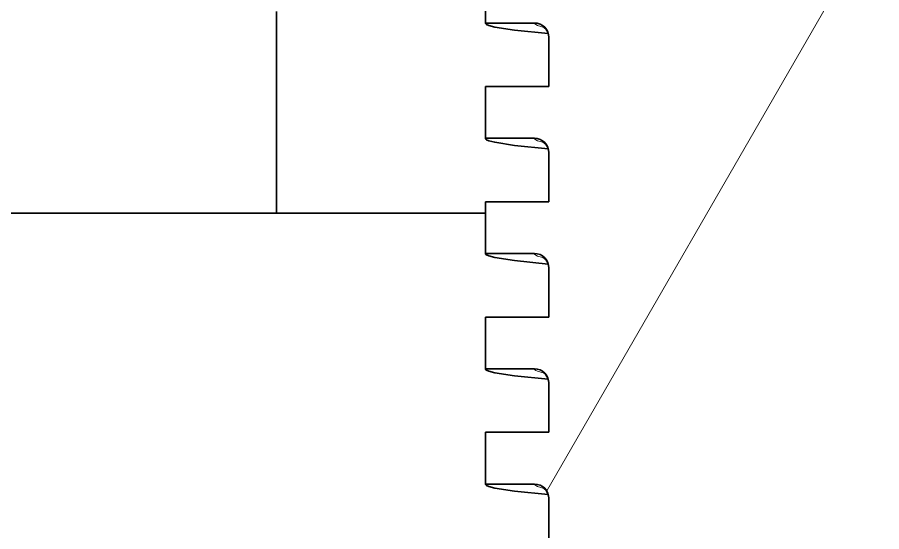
# Model space of a CAD drawing. Extents: x 0 to 420, y 0 to 297.
# Drawn here: x 160.68 to 166.68, y 239.39 to 242.96 of the extents above; entities that cross this region are included whole.
import ezdxf

# ---------------------------------------------------------------- set-up
doc = ezdxf.new("R2010")
doc.units = 0

msp = doc.modelspace()

# ---------------------------------------------------------------- linework, layer by layer
at = {"color": 7, "lineweight": 13, "ltscale": 0.231752}
msp.add_line((164.3584, 239.6739), (168.9935, 247.702), dxfattribs=at)
at = {"color": 7, "lineweight": 35, "ltscale": 0.008988}
for p, q in [((163.9334, 242.9212), (163.9334, 243.2807)), ((163.9334, 242.1212), (163.9334, 242.4807)), ((163.9334, 241.3212), (163.9334, 241.6807))]:
    msp.add_line(p, q, dxfattribs=at)
at = {"color": 7, "lineweight": 35, "ltscale": 0.035}
msp.add_line((162.4834, 241.601), (162.4834, 243.001), dxfattribs=at)
at = {"color": 7, "lineweight": 35, "ltscale": 0.0085}
for p, q in [((164.2734, 242.9213), (163.9334, 242.9212)), ((164.2734, 242.1213), (163.9334, 242.1212)), ((164.2734, 241.3213), (163.9334, 241.3212)), ((164.2734, 240.5213), (163.9334, 240.5212)), ((164.2734, 239.7213), (163.9334, 239.7212))]:
    msp.add_line(p, q, dxfattribs=at)
at = {"color": 7, "lineweight": 35, "ltscale": 1.18317e-05}
for p, q in [((163.9335, 242.9207), (163.9334, 242.9212)), ((163.9335, 242.1207), (163.9334, 242.1212)), ((163.9335, 241.3207), (163.9334, 241.3212)), ((163.9335, 240.5207), (163.9334, 240.5212))]:
    msp.add_line(p, q, dxfattribs=at)
at = {"color": 7, "lineweight": 13, "ltscale": 1.33569e-05}
for p, q in [((164.2734, 242.9213), (164.2734, 242.9207)), ((164.2734, 242.1213), (164.2734, 242.1207)), ((164.2734, 241.3213), (164.2734, 241.3207)), ((164.2734, 239.7213), (164.2734, 239.7207))]:
    msp.add_line(p, q, dxfattribs=at)
at = {"color": 7, "lineweight": 35, "ltscale": 1.64209e-05}
for p, q in [((164.3734, 242.8247), (164.3733, 242.8254)), ((164.3734, 242.0247), (164.3733, 242.0254)), ((164.3734, 240.4247), (164.3733, 240.4254)), ((164.3734, 239.6247), (164.3733, 239.6254))]:
    msp.add_line(p, q, dxfattribs=at)
at = {"color": 7, "lineweight": 35, "ltscale": 8.96584e-05}
for p, q in [((164.3734, 242.8211), (164.3734, 242.8247)), ((164.3734, 242.0211), (164.3734, 242.0247)), ((164.3734, 240.4211), (164.3734, 240.4247)), ((164.3734, 239.6211), (164.3734, 239.6247))]:
    msp.add_line(p, q, dxfattribs=at)
at = {"color": 7, "lineweight": 35, "ltscale": 0.003004}
for p, q in [((164.3734, 242.8211), (164.3734, 242.701)), ((164.3734, 242.0211), (164.3734, 241.901)), ((164.3734, 241.2211), (164.3734, 241.101)), ((164.3734, 240.4211), (164.3734, 240.301)), ((164.3734, 239.6211), (164.3734, 239.501))]:
    msp.add_line(p, q, dxfattribs=at)
at = {"color": 7, "lineweight": 35, "ltscale": 0.005508}
for p, q in [((164.3734, 242.4806), (164.3734, 242.701)), ((164.3734, 241.6806), (164.3734, 241.901)), ((164.3734, 240.8806), (164.3734, 241.101)), ((164.3734, 240.0806), (164.3734, 240.301)), ((164.3734, 239.2806), (164.3734, 239.501))]:
    msp.add_line(p, q, dxfattribs=at)
at = {"color": 7, "lineweight": 35, "ltscale": 0.010999}
for p, q in [((164.3734, 242.4806), (163.9334, 242.4807)), ((164.3734, 241.6806), (163.9334, 241.6807)), ((164.3734, 240.8806), (163.9334, 240.8807)), ((164.3734, 240.0806), (163.9334, 240.0807))]:
    msp.add_line(p, q, dxfattribs=at)
at = {"color": 7, "lineweight": 35, "ltscale": 0.0575}
msp.add_line((160.1834, 241.601), (162.4834, 241.601), dxfattribs=at)
at = {"color": 7, "lineweight": 35, "ltscale": 0.03625}
msp.add_line((162.4834, 241.601), (163.9334, 241.601), dxfattribs=at)
at = {"color": 7, "lineweight": 35, "ltscale": 1.60399e-05}
msp.add_line((164.3734, 241.2247), (164.3733, 241.2254), dxfattribs=at)
at = {"color": 7, "lineweight": 35, "ltscale": 9.00398e-05}
msp.add_line((164.3734, 241.2211), (164.3734, 241.2247), dxfattribs=at)
at = {"color": 7, "lineweight": 35, "ltscale": 0.008989}
for p, q in [((163.9334, 240.5212), (163.9334, 240.8807)), ((163.9334, 239.7212), (163.9334, 240.0807))]:
    msp.add_line(p, q, dxfattribs=at)
at = {"color": 7, "lineweight": 13, "ltscale": 1.37382e-05}
msp.add_line((164.2734, 240.5213), (164.2734, 240.5207), dxfattribs=at)
at = {"color": 7, "lineweight": 35, "ltscale": 1.14504e-05}
msp.add_line((163.9335, 239.7207), (163.9334, 239.7212), dxfattribs=at)
at = {"color": 7, "lineweight": 35}
for points in [[(163.9335, 242.9207), (163.9339, 242.9189), (163.9364, 242.9153), (163.9412, 242.9116), (163.9574, 242.9044), (163.998, 242.8936), (164.1344, 242.8722), (164.3693, 242.8485)], [(164.3312, 242.8973), (164.3518, 242.8806), (164.3663, 242.8568), (164.3733, 242.8254)], [(163.9335, 242.1207), (163.9339, 242.1189), (163.9364, 242.1153), (163.9412, 242.1116), (163.9574, 242.1044), (163.998, 242.0936), (164.1344, 242.0722), (164.3693, 242.0485)], [(164.3312, 242.0973), (164.3518, 242.0806), (164.3663, 242.0568), (164.3733, 242.0254)], [(163.9335, 241.3207), (163.9339, 241.3189), (163.9364, 241.3153), (163.9412, 241.3116), (163.9574, 241.3044), (163.998, 241.2936), (164.1344, 241.2722), (164.3693, 241.2485)], [(164.3312, 241.2973), (164.3518, 241.2806), (164.3663, 241.2568), (164.3733, 241.2254)], [(163.9335, 240.5207), (163.9339, 240.5189), (163.9364, 240.5153), (163.9412, 240.5116), (163.9574, 240.5044), (163.998, 240.4936), (164.1344, 240.4722), (164.3693, 240.4485)], [(164.3312, 240.4973), (164.3518, 240.4806), (164.3663, 240.4568), (164.3733, 240.4254)], [(163.9335, 239.7207), (163.9339, 239.7189), (163.9364, 239.7153), (163.9412, 239.7116), (163.9574, 239.7044), (163.998, 239.6936), (164.1344, 239.6722), (164.3693, 239.6485)], [(164.3312, 239.6973), (164.3518, 239.6806), (164.3663, 239.6568), (164.3733, 239.6254)]]:
    msp.add_lwpolyline(points, dxfattribs=at)
at = {"color": 7, "lineweight": 13}
for points in [[(164.2734, 242.9207), (164.2745, 242.9174), (164.2816, 242.9108), (164.295, 242.9042), (164.3407, 242.8911)], [(164.2734, 242.1207), (164.2745, 242.1174), (164.2816, 242.1108), (164.295, 242.1042), (164.3407, 242.0911)], [(164.2734, 241.3207), (164.2745, 241.3174), (164.2816, 241.3108), (164.295, 241.3042), (164.3407, 241.2911)], [(164.2734, 240.5207), (164.2745, 240.5174), (164.2816, 240.5108), (164.295, 240.5042), (164.3407, 240.4911)], [(164.2734, 239.7207), (164.2745, 239.7174), (164.2816, 239.7108), (164.295, 239.7042), (164.3407, 239.6911)]]:
    msp.add_lwpolyline(points, dxfattribs=at)
at = {"color": 7, "lineweight": 35}
for centre in [(164.2734, 242.8212), (164.2734, 242.0212), (164.2734, 241.2212), (164.2734, 240.4212), (164.2734, 239.6212)]:
    msp.add_arc(centre, 0.1001, 359.95703, 89.966, dxfattribs=at)

doc.saveas('drawing.dxf')
